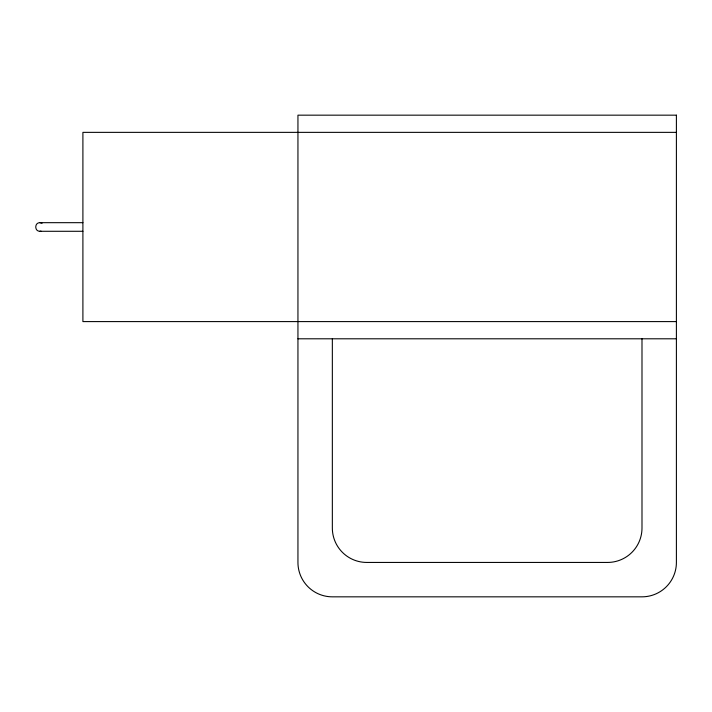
<?xml version="1.0" encoding="UTF-8"?>
<svg xmlns="http://www.w3.org/2000/svg" width="712" height="712" viewBox="0 0 712 712"><rect width="100%" height="100%" fill="white"/><g stroke="black" fill="none" stroke-linecap="round" stroke-linejoin="round"><path stroke-width="1.07" d="M82.904 222.678L39.899 222.678C34.381 222.473 34.381 231.489 39.899 231.284L82.904 231.284M39.899 231.284L41.011 231.133M676.4 132.361L82.904 132.361L82.904 321.593L297.438 321.593M297.945 321.593L676.4 321.593M297.945 338.796L676.4 338.796M39.899 222.678L42.053 223.256M641.993 338.796L641.993 528.028A34.407 34.407 0 0 1 607.585 562.436L366.751 562.436A34.407 34.407 0 0 1 332.344 528.028L332.344 338.796M676.4 115.166L297.945 115.166L297.945 562.436A34.407 34.407 0 0 0 332.344 596.834L641.993 596.834A34.407 34.407 0 0 0 676.4 562.436L676.4 115.166"/></g></svg>
